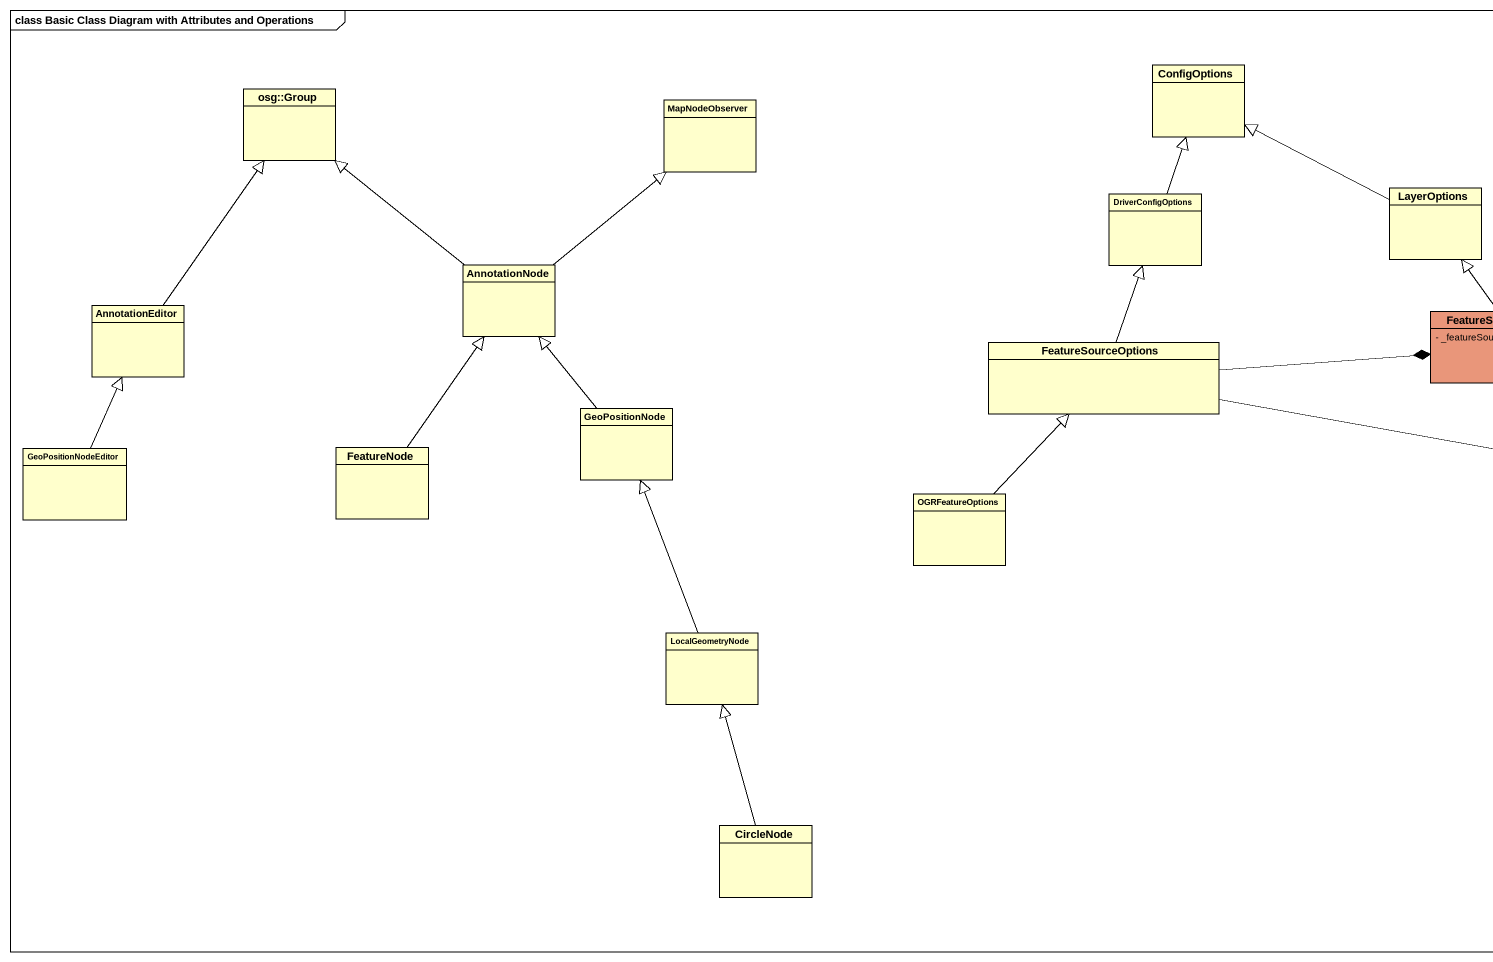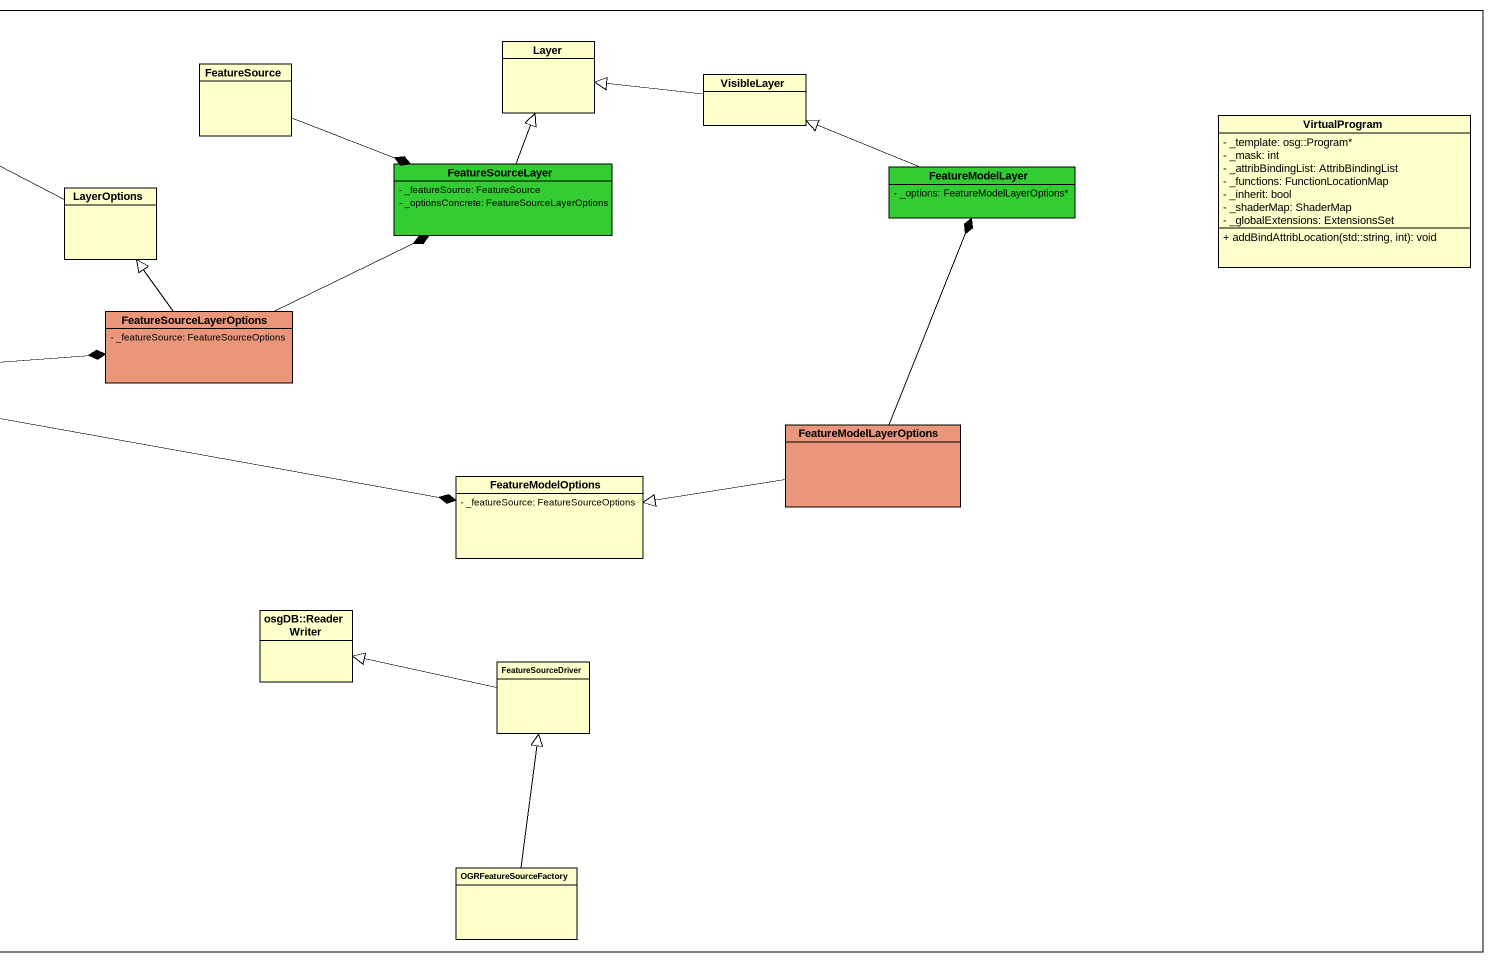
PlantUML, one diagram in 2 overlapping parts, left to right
@startuml
mainframe class Basic Class Diagram with Attributes and Operations
hide circle
hide empty members
skinparam classAttributeIconSize 0
class ConfigOptions
class FeatureSource
class Layer
class "osg::Group" as osg_Group
class MapNodeObserver
class VisibleLayer
class VirtualProgram {
  - _template: osg::Program*
  - _mask: int
  - _attribBindingList: AttribBindingList
  - _functions: FunctionLocationMap
  - _inherit: bool
  - _shaderMap: ShaderMap
  - _globalExtensions: ExtensionsSet
  + addBindAttribLocation(std::string, int): void
}
class FeatureSourceLayer #32CD32 {
  - _featureSource: FeatureSource
  - _optionsConcrete: FeatureSourceLayerOptions
}
class DriverConfigOptions
class LayerOptions
class FeatureModelLayer #32CD32 {
  - _options: FeatureModelLayerOptions*
}
class AnnotationNode
class AnnotationEditor
class FeatureSourceOptions
class FeatureSourceLayerOptions #E9967A {
  - _featureSource: FeatureSourceOptions
}
class GeoPositionNode
class FeatureModelLayerOptions #E9967A
class GeoPositionNodeEditor
class FeatureNode
class FeatureModelOptions {
  - _featureSource: FeatureSourceOptions
}
class OGRFeatureOptions
class "osgDB::ReaderWriter" as osgDB_ReaderWriter
class LocalGeometryNode
class FeatureSourceDriver
class CircleNode
class OGRFeatureSourceFactory
FeatureSource -right-* FeatureSourceLayer
VisibleLayer -left-|> Layer
FeatureSourceLayer -up-|> Layer
DriverConfigOptions -up-|> ConfigOptions
LayerOptions -left-|> ConfigOptions
FeatureModelLayer -left-|> VisibleLayer
AnnotationNode -up-|> osg_Group
AnnotationNode -up-|> MapNodeObserver
AnnotationEditor -up-|> osg_Group
FeatureSourceOptions -up-|> DriverConfigOptions
FeatureSourceOptions -right-* FeatureSourceLayerOptions
FeatureSourceOptions -right-* FeatureModelOptions
FeatureSourceLayerOptions -right-* FeatureSourceLayer
FeatureSourceLayerOptions -up-|> LayerOptions
GeoPositionNode -up-|> AnnotationNode
FeatureModelLayerOptions -up-* FeatureModelLayer
FeatureModelLayerOptions -left-|> FeatureModelOptions
GeoPositionNodeEditor -up-|> AnnotationEditor
FeatureNode -up-|> AnnotationNode
OGRFeatureOptions -up-|> FeatureSourceOptions
LocalGeometryNode -up-|> GeoPositionNode
FeatureSourceDriver -left-|> osgDB_ReaderWriter
CircleNode -up-|> LocalGeometryNode
OGRFeatureSourceFactory -up-|> FeatureSourceDriver
@enduml
